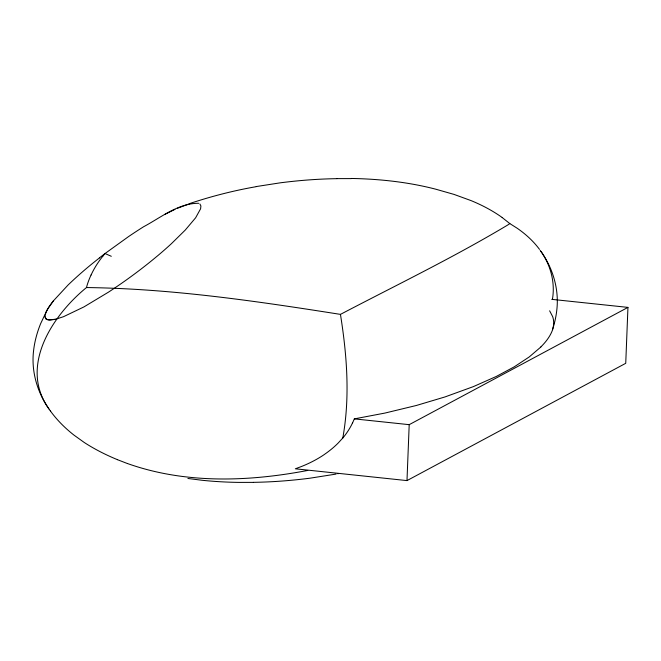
<?xml version="1.0" encoding="UTF-8"?>
<svg xmlns="http://www.w3.org/2000/svg" width="661" height="661" viewBox="0 0 661 661"><rect width="100%" height="100%" fill="white"/><g stroke="black" fill="none" stroke-linecap="round" stroke-linejoin="round"><path stroke-width="0.99" d="M406.986 480.597L409.2 424.668L627.95 307.39L625.736 363.31L406.986 480.597L295.335 468.798L301.482 466.501A69.298 35.793 -18 0 0 323.758 454.9L326.65 452.851A80.146 41.395 -18 0 0 338.325 442.887L342.795 438.003C350.19 397.154 346.959 355.122 340.448 314.38C256.377 301.135 171.72 288.617 86.475 287.552C52.616 315.206 18.797 366.186 48.666 408.49M44.956 316.041L45.973 312.256L48.633 307.382A109.776 56.706 -18 0 1 53.549 300.705L68.19 284.891A341.588 176.446 -18 0 1 99.472 257.914M552.414 299.416C555.182 283.594 551.158 266.994 542.417 253.626M86.475 287.552L86.971 285.726A176.355 91.094 -18 0 1 91.036 275.026M540.88 346.984L529.197 356.965L514.299 366.805L496.246 376.481L473.383 386.611L444.985 396.939L416.38 405.474L384.876 413.084L354.337 418.876L352.61 422.842M53.524 300.705L47.352 309.497L40.577 323.774A270.762 139.859 -18 0 0 33.604 350.504C31.017 371.3 37.347 392.626 49.41 409.589M102.827 256.195L105.025 253.527L128.523 236.613A328.071 169.456 -18 0 1 143.652 226.715C160.896 217.543 178.404 203.076 198.73 203.291M99.39 257.889L105.025 253.527L111.296 256.294M539.5 249.379A266.879 137.852 -18 0 0 517.109 228.194L509.813 223.575L509.375 223.889A41.304 21.334 -18 0 1 507.598 225.087C453.38 257.542 396.377 285.081 340.448 314.38M165.151 214.222L174.975 209.372M177.52 208.24L190.318 203.439M55.648 319.263L47.972 319.916L45.749 318.734L44.956 316.602L46.303 319.222L49.914 320.106L55.648 319.263L63.555 316.677L83.906 306.927L108.462 292.154A326.451 168.621 -18 0 0 114.758 287.981L120.492 284.073A389.453 201.167 -18 0 0 156.227 256.931L158.103 255.386A351.801 181.717 -18 0 0 171.463 243.636L185.229 230.094L195.623 217.791L200.589 208.802L200.911 205.968L199.919 203.993M307.786 470.434C248.47 481.745 185.311 484.05 127.656 463.601M338.283 473.664L337.837 473.747M336.061 474.086L309.959 478.192A322.238 166.448 -18 0 1 253.378 482.34M256.253 186.559L280.388 182.808A322.238 166.448 -18 0 1 336.97 178.66M336.994 178.619L351.288 178.602M253.353 482.381L239.059 482.398A335.408 173.248 -18 0 1 202.018 480.266L187.898 478.473M551.745 299.342L627.95 307.39M354.337 418.876L409.2 424.668M127.49 463.568L117.385 459.659M502.178 217.552L509.813 223.575M50.864 411.613L51.095 411.927A359.683 185.791 -18 0 0 74.073 435.186L84.17 442.424A352.553 182.106 -18 0 0 88.624 445.233A389.99 201.44 -18 0 0 117.394 459.651M50.69 411.382L50.294 410.836M540.169 250.321L542.177 253.221M49.162 409.233L50.178 410.679M549.63 310.81L552.67 316.644A68.587 35.43 -18 0 1 553.563 324.898A64.58 33.356 -18 0 1 552.522 329.641A271.109 140.041 -18 0 0 556.752 310.496C559.297 289.716 553.026 268.358 540.938 251.411M552.621 329.632A69.174 35.735 -18 0 1 540.789 346.967M190.285 203.348A243.694 125.879 -18 0 1 256.228 186.666M351.379 178.462A345.141 178.28 -18 0 1 435.93 189.244L454.049 194.417L470.954 200.564A302.961 156.492 -18 0 1 502.211 217.535M352.544 422.85A111.883 57.796 -18 0 1 342.852 438.003M91.078 275.017A149.692 77.32 -18 0 1 102.802 256.195"/></g></svg>
